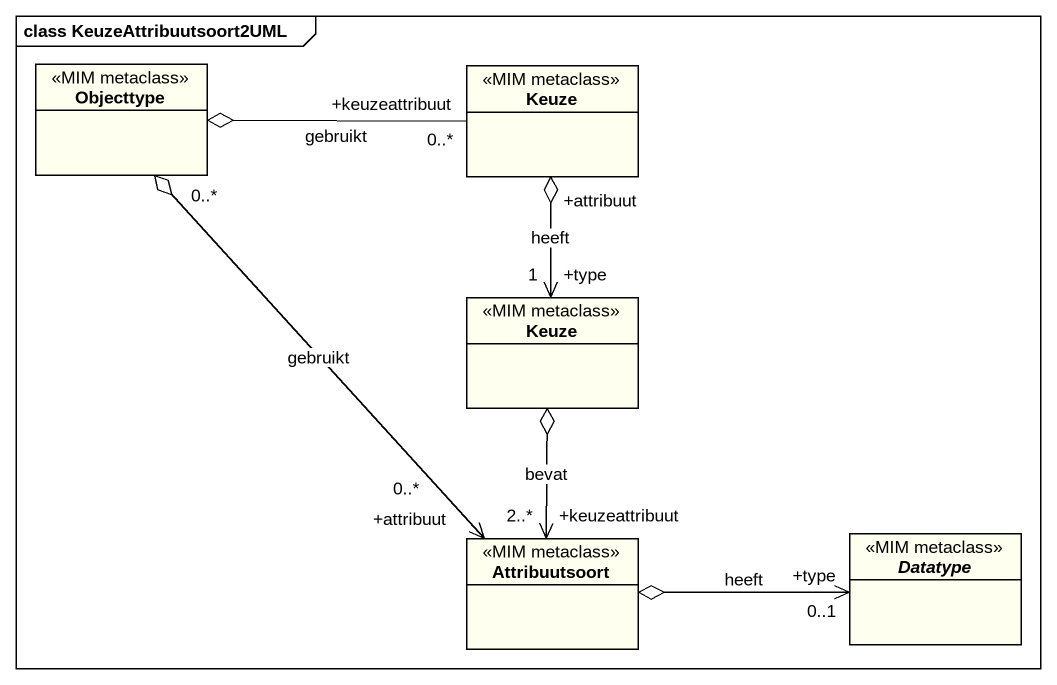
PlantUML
@startuml
mainframe class KeuzeAttribuutsoort2UML
hide circle
hide empty members
class Objecttype <<MIM metaclass>> #FFFFF0
class Keuze <<MIM metaclass>> #FFFFF0
class "Keuze" as Keuze_2 <<MIM metaclass>> #FFFFF0
class Attribuutsoort <<MIM metaclass>> #FFFFF0
abstract class Datatype <<MIM metaclass>> #FFFFF0
Objecttype o-right- "+keuzeattribuut\n0..*" Keuze : gebruikt
Keuze_2 "+type\n1" <-up-o "+attribuut" Keuze : heeft
Attribuutsoort "+attribuut\n0..*" <-up-o "0..*" Objecttype : gebruikt
Attribuutsoort "+keuzeattribuut\n2..*" <-up-o Keuze_2 : bevat
Attribuutsoort o-right-> "+type\n0..1" Datatype : heeft
@enduml
